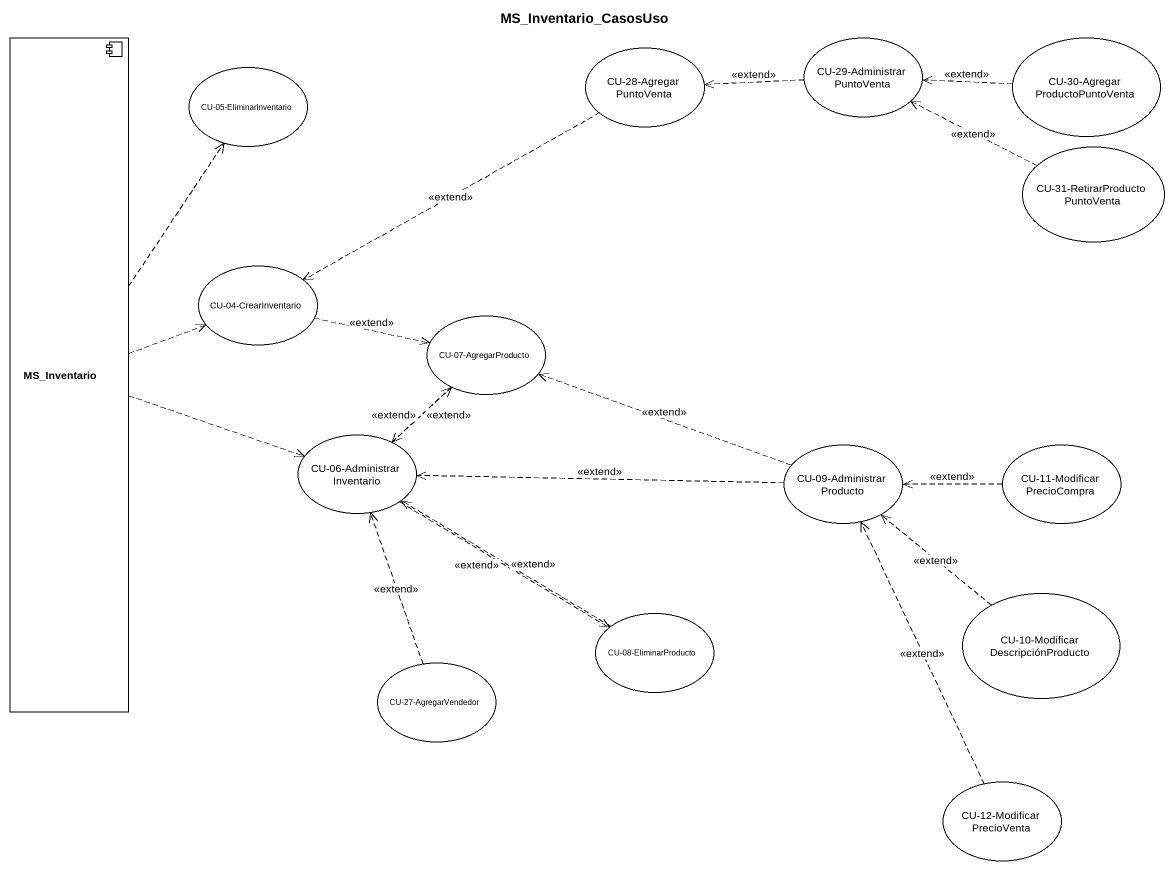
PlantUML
@startuml
title MS_Inventario_CasosUso
component MS_Inventario
usecase "CU-05-EliminarInventario" as CU_05_EliminarInventario
usecase "CU-28-AgregarPuntoVenta" as CU_28_AgregarPuntoVenta
usecase "CU-29-AdministrarPuntoVenta" as CU_29_AdministrarPuntoVenta
usecase "CU-30-AgregarProductoPuntoVenta" as CU_30_AgregarProductoPuntoVe
usecase "CU-31-RetirarProductoPuntoVenta" as CU_31_RetirarProductoPuntoVe
usecase "CU-04-CrearInventario" as CU_04_CrearInventario
usecase "CU-07-AgregarProducto" as CU_07_AgregarProducto
usecase "CU-06-AdministrarInventario" as CU_06_AdministrarInventario
usecase "CU-09-AdministrarProducto" as CU_09_AdministrarProducto
usecase "CU-11-ModificarPrecioCompra" as CU_11_ModificarPrecioCompra
usecase "CU-10-ModificarDescripciónProducto" as CU_10_ModificarDescripciónPr
usecase "CU-08-EliminarProducto" as CU_08_EliminarProducto
usecase "CU-27-AgregarVendedor" as CU_27_AgregarVendedor
usecase "CU-12-ModificarPrecioVenta" as CU_12_ModificarPrecioVenta
MS_Inventario .up.> CU_05_EliminarInventario
MS_Inventario .right.> CU_04_CrearInventario
MS_Inventario .right.> CU_06_AdministrarInventario
CU_28_AgregarPuntoVenta .left.> CU_04_CrearInventario : <<extend>>
CU_29_AdministrarPuntoVenta .left.> CU_28_AgregarPuntoVenta : <<extend>>
CU_30_AgregarProductoPuntoVe .left.> CU_29_AdministrarPuntoVenta : <<extend>>
CU_31_RetirarProductoPuntoVe .left.> CU_29_AdministrarPuntoVenta : <<extend>>
CU_04_CrearInventario .right.> CU_07_AgregarProducto : <<extend>>
CU_07_AgregarProducto ..> CU_06_AdministrarInventario : <<extend>>
CU_06_AdministrarInventario .up.> CU_07_AgregarProducto : <<extend>>
CU_06_AdministrarInventario ..> CU_08_EliminarProducto : <<extend>>
CU_09_AdministrarProducto .left.> CU_07_AgregarProducto : <<extend>>
CU_09_AdministrarProducto .left.> CU_06_AdministrarInventario : <<extend>>
CU_11_ModificarPrecioCompra .left.> CU_09_AdministrarProducto : <<extend>>
CU_10_ModificarDescripciónPr .up.> CU_09_AdministrarProducto : <<extend>>
CU_08_EliminarProducto .up.> CU_06_AdministrarInventario : <<extend>>
CU_27_AgregarVendedor .up.> CU_06_AdministrarInventario : <<extend>>
CU_12_ModificarPrecioVenta .up.> CU_09_AdministrarProducto : <<extend>>
@enduml
